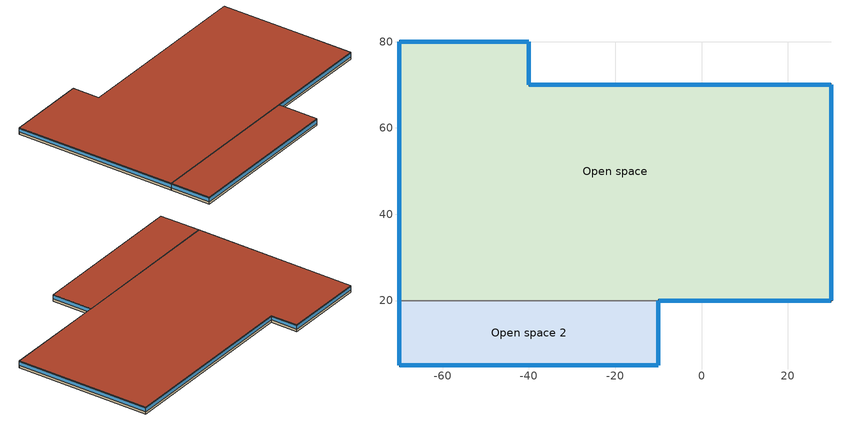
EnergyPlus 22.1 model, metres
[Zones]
Open space
 floor ground: -10,20 -70,20 -70,80 -40,80 -40,70 30,70 30,20 z0
 wall outside: -10,20 30,20 30,70 -40,70 -40,80 -70,80 -70,20 z0:2.5
 wall to Open space 2: -70,20 -10,20 z0:2.5
 window: 30,20.03 30,69.97 / -9.97,20 29.97,20 / -70,79.97 -70,20.03 / -40.03,80 -69.97,80 / -40,70.03 -40,79.97 / 29.97,70 -39.97,70 z0.91:2.17
 roof outside: 30,20 30,70 -40,70 -40,80 -70,80 -70,20 -10,20 z2.5
Open space 2
 floor ground: -10,20 -10,5 -70,5 -70,20 z0
 wall outside: -70,20 -70,5 -10,5 -10,20 z0:2.5
 window: -10,5.03 -10,19.97 / -69.97,5 -10.03,5 / -70,19.97 -70,5.03 z0.91:2.17
 roof outside: -70,20 -70,5 -10,5 -10,20 z2.5
[Building]
Building 1: North Axis {deg}=-0
[Site:Location]
Site 1: Latitude {deg}=39.7646; Longitude {deg}=39.7646; Time Zone {hr}=0; Elevation {m}=0
[Zone] Multiplier=1; Part of Total Floor Area=Yes
Open space; Open space 2
